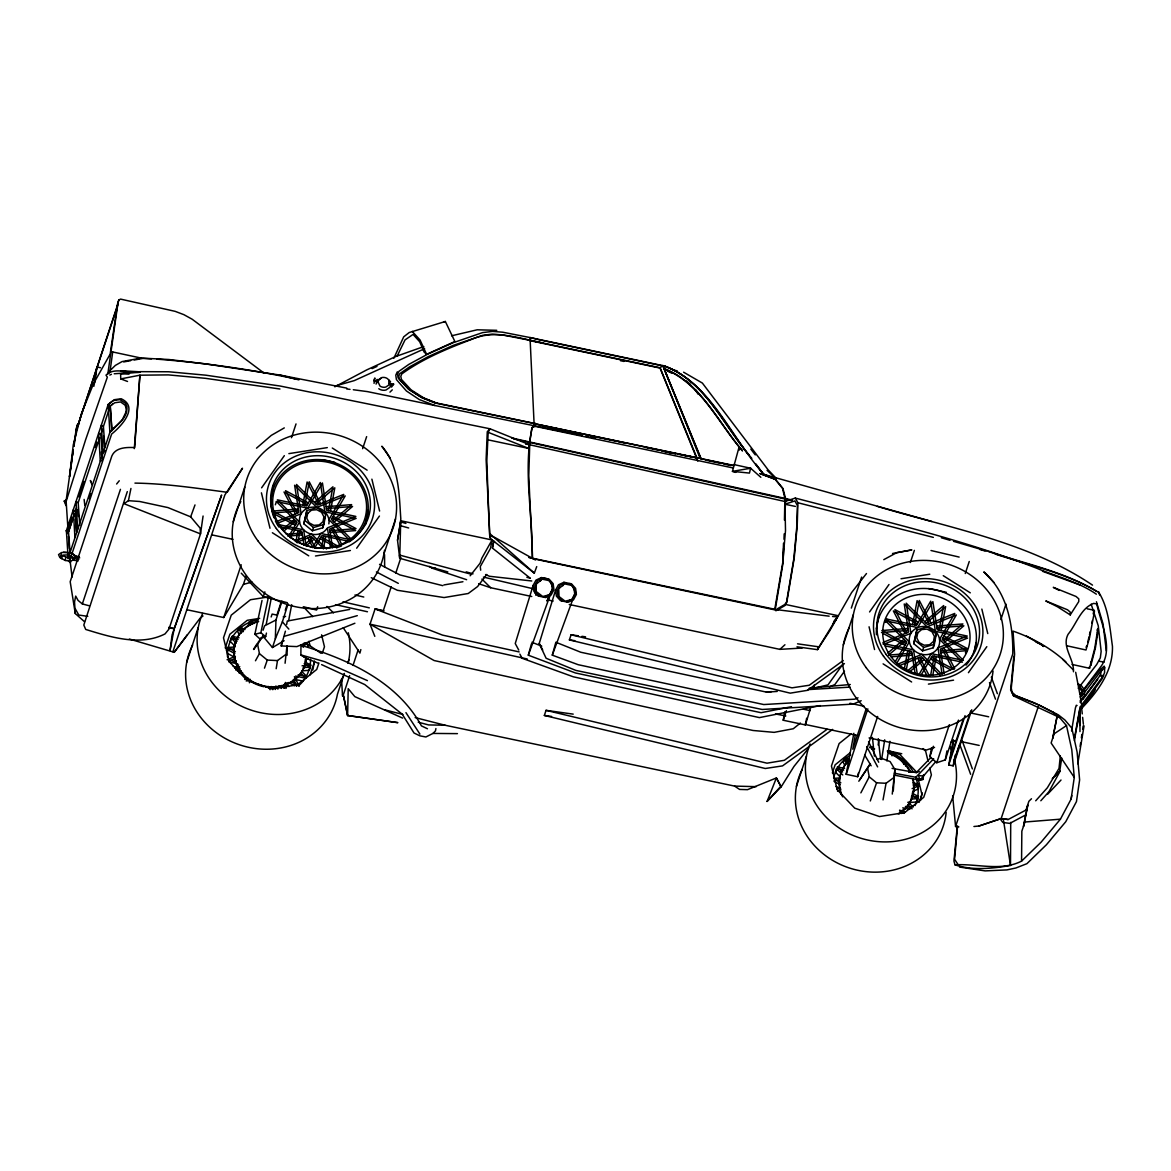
<?xml version="1.0" encoding="UTF-8"?>
<svg xmlns="http://www.w3.org/2000/svg" width="1171" height="1171" viewBox="0 0 1171 1171"><rect width="100%" height="100%" fill="white"/><g stroke="black" fill="none" stroke-linecap="round" stroke-linejoin="round"><path stroke-width="1.5" d="M84.458 621.684L75.266 613.516L74.534 601.982L75.691 596.098L78.047 600.401L82.336 603.929L89.406 605.831M341.508 678.917L342.547 696.16L343.513 695.837L347.611 715.496L397.877 722.653L347.582 715.54L343.513 695.823M400.248 527.052L400.804 518.738C399.062 493.899 399.223 466.073 381.863 446.224L390.104 458.007M342.561 694.476L342.883 696.262L349.646 675.667M957.146 827.604L953.955 861.08L954.98 864.827C972.34 870.712 992.54 868.589 1010.5 865.442L1010.719 822.364M954.98 864.827C976.687 863.451 1001.103 871.634 1021.566 861.124L1021.844 831.161L1024.932 822.013L1060.428 819.173L1071.114 799.076L1071.787 795.533M308.295 646.553L306.626 643.406L300.991 645.206L300.859 654.911L306.348 658.38L318.19 663.225M447.834 571.931L399.706 558.274L397.525 540.197L400.687 520.729L492.127 539.977L494.557 541.631M1070.25 614.921L1070.294 612.184L1067.542 609.798L1045.776 600.943L1057.501 606.783L1070.25 614.921L1078.754 601.601L1078.798 598.864L1076.032 596.478L1053.285 587.344L1059.228 590.418M285.08 663.24L286.983 645.675L287.129 655.218M347.611 715.496L348.211 688.709L354.828 696.628L402.634 718.101M751.811 458.359C724.864 426.815 705.703 381.204 664.689 366.04L530.024 337.555L502.754 332.213L492.523 331.408L482.569 332.608L452.679 342.883L427.781 354.11L408.811 364.401L398.945 371.324L397.584 374.164L398.096 377.882L408.211 388.801L421.092 397.101L435.378 402.765L534.562 423.434L534.078 426.127L532.19 427.737C522.749 470.025 533.068 515.123 532.22 558.186L778.261 609.989M487.839 439.813L528.897 448.478L529.204 444.614L525.647 443.882L784.965 501.495L795.299 498.07L797.919 502.754L797.202 526.042L794.201 558.201L786.78 602.436L784.819 605.627L775.861 610.794M262.714 635.882L272.448 647.548L275.331 638.839L275.961 619.986L281.962 601.279M783.633 548.262L783.092 562.651L775.202 609.945L532.629 558.596L528.765 476.099L529.819 441.657L531.912 427.503L535.279 426.39L535.001 423.39L536.186 423.917L535.001 423.39M783.985 539.275L784.189 533.874M784.951 514.098L785.697 498.919L782.916 488.439L775.48 479.32L763.829 474.153C732.256 439.769 711.426 383.576 664.967 366.391L535.908 339.063M829.141 616.166L774.734 609.418L782.74 562.636L783.531 543.154M784.438 520.114L784.892 498.363L782.535 488.395L775.114 479.305L759.906 473.582M876.713 759.452L881.163 758.179L890.106 761.589L894.893 769.42L893.268 790.981M734.012 465.487L534.196 423.639L534.078 426.127L733.236 467.976M1081.975 691.344L1081.755 695.925L1082.385 690.1L1079.633 686.411L1079.223 687.655L1081.975 691.344L1082.385 690.1M529.204 444.614L490.02 428.791L488.175 432.333L486.843 460.701L487.956 493.562L489.815 537.489L492.127 539.977M126.014 411.958L126.234 407.932M892.258 794.084L894.893 769.42M782.74 562.636L785.507 530.697L785.009 505.931M957.6 825.906L954.57 859.236L957.849 864.257M1013.823 656.287L1010.646 690.026L1013.618 695.969L1059.55 717.486L1066.474 725.596L1054.09 733.836L1051.119 743L1074.275 777.412L1071.114 799.076M923.553 774.719L923.099 779.374L919.908 780.208L894.454 775.129M1060.311 755.998L1059.023 768.425L1047.328 787.805L1035.706 800.788M134.299 448.625L139.92 375.188L168.375 374.896L205.423 378.321L279.957 389.006M1074.422 740.511L1079.969 708.484L1079.969 731.568M118.081 302.323L107.805 374.061M784.965 501.495L784.892 498.363L511.639 437.998M1091.123 661.703L1090.889 665.391L1095.397 648.031L1098.061 631.023L1097.432 632.399M66.293 499.402L73.231 449.752M109.928 372.012L108.522 373.051L110.147 370.475L112.709 351.973L141.193 358.077L168.902 359.512L205.511 363.874L279.898 375.057L346.777 388.128M73.744 446.18L76.32 428.323L77.637 424.326L79.365 423.448M65.986 505.609L64.244 501.086L66.059 500.002L67.991 529.248L71.943 517.319M203.081 516.016L200.504 533.888L169.005 629.061L165.038 633.906C140.242 646.509 110.777 637.141 85.732 629.456L83.814 625.065L127.302 491.6M72.119 458.915L69.484 476.831L73.261 444.878L81.385 413.744L93.607 383.488L110.147 354.125L117.524 303.962L118.857 299.981L120.584 299.103L175.167 311.354L183.876 314.662L192.146 319.215L264.324 373.286M72.646 455.343L73.173 451.757M73.963 446.385L76.862 426.668M93.87 386.284L96.446 368.645M94.675 382.888L96.988 366.991L100.53 367.738M1080.145 746.278L1080.643 742.882M1081.389 737.803L1081.902 734.407M1082.648 729.328L1083.16 725.947M1084.053 725.874L1077.774 763.799M1061.716 758.003L1059.609 772.084L1048.967 791.669L1040.829 800.759M878.148 744.99L878.982 739.633M881.631 759.467L884.691 739.823M886.871 760.93L889.916 741.316M276.18 668.729L277.483 660.576L285.27 654.882M397.525 540.197L400.672 521.871L405.913 523.437M1071.553 730.997L1075.417 707.957L1076.295 705.279L1077.071 705.528M1091.884 623.338L1092.367 620.571M855.328 734.905L852.795 749.191L866.218 708.689M1074.422 738.228L1080.16 706.625L1079.794 725.42L1079.135 720.531M883.036 799.91L886.052 783.282L893.283 777.983M534.708 592.95L535.674 587.637M78.34 560.807L73.056 560.192L73.597 557.279L70.26 558.143L62.239 555.786L61.697 558.699L60.775 556.576L61.316 553.663M74.007 560.001L69.718 561.055L65.225 560.47L65.781 557.557M69.718 561.055L70.26 558.143M271.028 499.007L273.692 484.735M249.379 682.781L250.052 679.209M296.014 541.28L298.019 530.565M302.762 505.213L307.109 481.998L318.805 504.481M297.8 542.905L300.025 530.99M303.86 523.818L306.831 510.541L317.209 507.541L325.728 514.523L323.855 524.52L322.772 527.799L312.379 530.8L303.86 523.818L306.831 510.541M354.886 623.25L296.878 646.597L281.23 645.953L282.182 640.888M281.23 645.953L285.402 631.184M286.661 624.436L287.29 621.054L349.705 609.418M275.302 689.485L275.946 686.089M322.772 527.799L324.63 517.816M328.466 510.629L332.93 486.814L314.501 502.447M323.401 548.921L325.728 536.42M330.485 511.054L334.818 487.839L315.892 503.852M312.833 669.988L314.501 661.059M365.528 524.52L368.206 510.249M435.905 728.538L435.466 730.894L432.919 733.427L425.893 736.969L419.906 735.842L414.022 733.002L402.253 714.208L364.767 684.567L321.586 664.601M536.728 566.603L534.313 573.146L492.083 539.919L490.503 548.35L480.256 566.603L480.695 570.189M810.771 707.24L805.399 724.922L783.223 720.238L784.804 711.836M805.399 724.922L806.658 718.204M877.65 716.447L857.67 776.724L846.165 774.294L853.864 733.28M876.391 628.886L879.04 614.775M857.67 776.724L858.343 773.153M904.246 669.417L907.759 650.637M912.633 624.538L917.113 600.635L929.145 623.792M906.222 670.339L909.823 651.076M913.761 643.684L916.834 629.954L927.52 626.866L936.288 634.053L934.356 644.343L933.214 647.797L922.528 650.886L913.761 643.684L916.834 629.954M933.214 647.797L934.824 639.22M939.083 630.115L943.665 605.597L924.709 621.699M932.76 675.433L936.273 656.668M941.162 630.554L945.626 606.651L926.144 623.133M920.83 799.881L922.148 792.84M958.449 720.136L945.275 759.891L936.756 762.745L929.906 756.642L931.589 747.684M945.275 759.891L946.944 750.933M971.754 709.772L953.165 765.863L948.73 764.926L953.399 739.955M953.618 740.379L950.267 758.34L963.396 718.701M974.331 651.398L975.985 642.572M953.165 765.863L955.17 755.163M304.738 505.623L309.246 481.823L320.634 503.75M321.513 547.911L323.767 536.011M914.668 624.963L919.294 600.46L931.018 623.031M930.594 675.491L934.238 656.228M288.637 620.645L291.681 604.719M739.033 450.352L739.077 447.073L732.446 471.357L735.783 472.396M266.212 624.348L271.321 597.883M1101.574 670.368L1100.272 675.243L1080.116 702.38M813.772 688.211L814.474 684.64M471.152 574.214L399.487 555.054L399.721 558.26L400.687 521.856M128.415 500.676L139.627 501.481L167.951 507.585L190.668 516.85L200.109 528.092L200.504 533.888L124.053 503.72L128.415 500.676L130.947 488.468M266.432 633.087L265.685 636.658L259.581 638.619L254.868 634.301L262.026 600.46M265.685 636.658L260.855 632.75L268.437 596.99M492.449 547.53L493.518 542.466L492.464 548.101L530.346 578.298L526.848 577.288M535.879 595.307L536.333 584.08L542.1 579.147L549.58 580.714L553.151 587.593L550.107 594.619L542.759 596.493L536.625 591.809M1089.498 634.843L1090.23 631.55M1087.771 642.103L1089.147 636.497M360.844 649.583L359.907 653.125L343.264 627.773M1081.389 696.599L1100.213 671.949L1104.59 667.851L1104.575 672.549L1102.087 678.799L1081.243 707.943M791.479 706.699L761.062 712.7L575.415 672.959L528.311 655.189L531.444 643.874M858.021 697.814L854.845 699.16L763.755 704.547L578.211 664.704L552.288 655.16L555.859 642.235L580.772 652.247L766.302 692.076L777.237 691.432M861.183 700.712L853.205 704.093L762.131 709.48L575.839 670.412L546.11 658.248L539.216 643.508L555.581 590.096L558.465 584.797L563.939 582.294L571.521 583.846L575.59 588.369L576.381 594.444L573.527 599.742L568.111 602.26L560.485 600.664L556.371 596.127L555.581 590.096M544.017 597.21L549.448 594.692L552.302 589.394L551.497 583.319L547.428 578.796L541.5 577.581L536.025 580.084L533.142 585.398L515.24 643.538L518.738 650.037M285.27 610.281L286.822 605.334M562.87 585.734L563.939 582.294M540.431 581.006L541.5 577.581M281.26 601.543L276.956 615.097L272.126 614.072L271.16 616.971M275.331 638.839L282.372 621.816L288.081 603.782M70.319 556.342L68.167 558.23L109.884 432.319L108.186 404.478L113.324 400.526L119.925 399.618L125.458 403.248L126.907 406.542C128.02 418.559 116.573 424.414 109.884 432.319L122.106 420.14L126.029 411.929M1025.898 810.434L1028.885 801.271L1031.475 798.754M114.216 427.986L111.904 430.518L110.25 406.059L108.186 404.478L66.381 530.624L68.167 558.23M353.013 665.421L358.106 649.934M77.096 425.981L77.637 424.326M118.315 301.62L118.857 299.981M117.949 303.787L76.291 430.24L117.612 305.602M78.72 496.855L83.814 481.501M95.114 447.395L96.812 442.272M76.832 532.176L75.339 511.2L76.481 507.76M79.774 525.311L78.194 502.622L99.667 437.822M102.492 458.915L100.794 434.426L102.506 429.259M104.922 447.468L103.414 426.493L109.342 408.591M89.274 498.787L90.928 493.796M72.09 577.054L69.967 559.782L111.626 434.075C121.316 426.244 139.276 407.084 121.169 398.74L114.48 399.677L109.811 403.058M73.056 560.192L73.685 558.289L76.437 556.957L79.73 557.85M82.336 603.929L120.452 489.346M186.643 662.435L198.148 627.729M233.249 521.798L244.754 487.092M187.316 609.828L223.72 617.541L241.211 564.773M291.447 437.72L296.029 423.917M223.72 617.541L243.436 584.373L246.247 575.883M226.545 650.769L227.613 647.548L234.888 646.948M238.123 639.498L231.17 638.034L230.101 641.269L235.269 646.436M275.346 504.789L276.415 501.554L307.68 508.155L322.435 482.979L326.694 510.263L355.838 516.411L327.397 527.901L330.354 546.828M231.111 639.556L232.18 636.336L239.03 637.785M243.466 630.993L238.796 628.476L237.728 631.696L239.352 634.828M239.265 630.393L240.333 627.173L244.885 629.617M248.311 624.963L249.379 621.728L251.838 624.202M250.228 624.187L251.297 620.952L253.887 623.543M287.363 602.699L263.299 596.654L264.88 591.867M263.065 630.232L264.514 625.87L275.961 619.986M312.379 530.8L313.477 527.521L323.855 524.52M362.644 448.669L366.64 436.622M317.678 606.724L316.58 610.047L304.548 607.032M309.715 668.319L310.783 665.099L304.709 661.835M304.182 663.679L310.417 667.031L309.349 670.266L302.074 670.851M344.333 673.442L337.438 694.257A77.096 70.158 18.3 0 1 239.396 744.756A77.096 70.158 18.3 0 1 192.6 645.133M347.787 663.035L348.943 659.566M384.044 553.634L395.549 518.929M391.231 586.788L383.224 610.911L375.086 608.905L370.021 624.172L374.808 636.336M395.798 573.014L400.936 557.513M832.654 729.401L782.535 765.893L765.263 768.498L544.354 715.452L546.037 710.343L573.205 714.134M844.437 663.606L807.566 690.305L790.235 693.159L569.384 639.908L571.082 634.799L578.328 635.809M783.223 720.238L786.4 710.695M851.332 608.1L861.622 577.054M796.426 786.356L806.438 756.144M843.296 644.943L853.308 614.716M843.632 770.211L836.489 768.703L835.362 772.084L840.368 777.09M836.401 770.328L837.514 766.946L844.569 768.425M885.422 622.416L886.549 619.02L916.542 625.358L930.696 601.191L935.395 631.301L967.568 638.093L940.284 649.129L944.119 673.691M849.136 761.443L844.335 758.852L843.208 762.233L844.891 765.468M910.35 562.504L914.375 550.37M844.789 760.901L845.916 757.505L849.048 759.189M846.165 774.294L867.843 708.85M922.528 650.886L923.67 647.431L934.356 644.343M935.146 637.507L936.288 634.053M965.27 573.527L969.251 561.495M913.19 784.877L918.547 786.019L917.42 789.4L912.604 791.347M929.906 756.642L933.346 746.278M917.274 799.939L918.401 796.543L912.15 793.177M911.624 795.094L918.035 798.549L916.908 801.93L908.169 802.647M936.756 762.745L949.344 724.717M948.73 764.926L965.065 715.642M953.56 762.306L959.254 745.107M1000.854 619.576L1005.991 604.09M954.702 759.276L970.686 711.017M958.859 826.902L955.58 826.521L1012.754 654.018C1013.339 624.567 1007.075 592.16 983.83 571.916L993.989 582.499M973.935 826.506L979.015 826.009L1001.176 818.544L1038.282 706.596M225.213 647.914L229.882 634.243L247.242 620.308L259.655 618.361M310.095 674.789L314.165 662.83M318.936 662.976L316.726 669.446L297.536 684.859L272.023 688.855L247.052 680.38L229.282 661.703L223.5 637.829L231.243 615.156L250.433 599.742L269.14 596.815M322.259 653.257L324.469 646.773L321.571 634.828M832.376 772.933L835.143 764.809L850.263 752.675M919.118 802.355L921.884 794.245L918.152 778.847M870.302 800.964L876.552 782.813L869.248 776.827L867.565 768.103L870.39 763.682M264.47 668.158L267.266 660.078L259.42 653.638L257.605 644.255L262.655 636.336M1079.823 694.623L1101.633 665.567C1113.504 647.739 1100.623 622.606 1096.759 603.943L1093.67 603.387C1080.687 608.188 1076.398 624.202 1068.128 634.228C1061.321 646.816 1074.246 658.79 1073.456 671.759M190.668 516.85L195.001 504.921M528.311 655.189L550.458 594.458M552.288 655.16L572.868 599.186M397.232 355.882L405.049 339.883L413.07 334.423L419.73 341.786L424.092 352.017L426.61 354.33L454.89 341.522L445.346 321.483L409.191 332.535L403.717 336.824L393.822 358.297M415.163 717.589L445.068 725.23L734.583 786.092L739.604 789.43L747.522 789.664L776.388 777.954L780.823 786.268L767.078 801.447L776.388 777.954L781.145 786.897L793.997 766.42L808.576 748.225M374.047 383.356L374.881 377.984L373.725 380.502M376.052 384.073L378.511 379.711L381.585 377.633A5.518 4.157 8.1 0 1 387.455 378.657L390.558 381.717M388.816 380.004L388.904 384.952L385.83 387.045A5.518 4.157 8.1 0 1 379.946 386.02L377.823 381.322L373.739 380.677M818.705 646.568L817.402 649.642L796.968 646.816M832.552 616.502L837.514 616.78L817.402 649.642L829.639 630.979L851.61 592.57L866.481 573.527M397.32 371.793L395.783 375.159L396.398 379.55L406.425 390.982L419.364 399.589L434.939 405.517L582.397 435.568M1086.073 647.27L1086.703 645.894M1097.11 630.144L1097.842 628.549L1094.768 648.222L1089.542 668.29L1072.051 664.44M547.091 600.664L549.36 595.761M547.077 601.089L549.36 596.229M1078.213 688.314L1096.671 664.543L1100.316 657.897L1101.15 651.383L1098.237 625.695L1091.182 604.207M860.861 792.869L869.248 776.827M255.468 660.766L259.42 653.638M492.083 539.919L481.837 558.172L480.095 563.207L470.156 575.781M288.798 536.303L297.053 522.222L276.415 501.554M290.335 537.752L299.542 522.017L277.41 499.856L306.553 506.004L320.312 482.525L324.894 511.786L356.145 518.387L329.637 529.102L332.564 547.852M312.525 547.633L320.825 533.478L350.363 539.699M314.604 548.145L321.952 535.615L347.67 541.046M895.259 661.688L906.764 642.045L885.51 620.776L917.683 627.568L932.877 601.645L937.254 629.735L967.246 636.058L937.986 647.885L942.128 674.452M896.825 663.181L909.325 641.84L886.549 619.02M918.708 674.979L931.223 653.638L961.611 660.034M920.86 675.477L932.365 655.833L962.372 662.171L939.581 639.351L954.76 613.443L927.476 624.465L906.222 603.197L910.921 633.306L883.285 644.474M903.953 764.4L905.739 761.355L902.534 762.658M905.505 765.922L907.276 762.907L904.027 764.209M859.631 779.842L870.273 763.697M253.536 649.276L257.093 643.684M858.811 781.247L867.565 768.103M767.078 801.447L781.159 786.795M261.601 487.824L284.348 455.651M356.672 548.218L379.433 516.045M869.57 611.95L888.994 584.505M968.432 672.681L986.831 646.67M894.381 773.211L915.795 777.295L919.908 780.208L935.819 761.574M842.681 664.484L827.999 684.859L815.821 687.772M844.467 671.246L834.864 684.552L829.39 686.923M391.495 387.103L393.646 384.147L389.577 383.356L390.455 386.006L389.782 387.425L386.006 390.002A6.792 5.108 8.1 0 1 378.775 388.743M253.741 649.524L257.605 644.255M187.287 634.784L174.216 652.291L129.366 639.029M1082.853 699.409L1097.71 679.414M1081.053 705.689L1103.477 675.682L1100.272 675.243M1080.906 707.913L1095.236 689.28L1091.84 695.472L1081.565 707.943M258.03 642.455L261.733 637.566M486.741 574.463L477.592 586.554L468.239 593.507L444.072 597.561L397.364 590.286L371.266 577.684M833.986 621.201L837.324 616.854M116.632 484.004L119.266 480.769M1060.428 819.173L1041.078 842.198L1021.566 861.124M832.64 623.938L835.889 620.088M1081.155 708.836C1097.754 691.827 1113.123 671.203 1112.45 646.29C1109.874 628.212 1108.717 608.613 1099.027 592.702C1067.425 573.38 1030.173 565.578 995.321 554.088M931.062 757.403L916.249 772.64L892.053 768.366M933.697 758.764L915.795 777.295M1080.13 696.891L1082.18 694.681M1080.072 700.917L1084.317 696.335L1084.595 689.997L1080.804 684.889L1077.744 684.127M1047.533 794.304L1061.014 780.032M375.32 381.292L377.238 379.404M389.958 392.139L392.285 389.841M110.147 370.475L115.373 365.396L122.077 361.576L141.193 358.077M1052.29 778.583L1060.092 771.03L1054.881 776.022M110.25 406.059L114.773 402.751L120.584 401.946L124.946 405.064L126.219 407.962M569.238 604.485L779.886 649.363L784.936 644.753M112.445 404.039L110.22 406.059L111.948 430.577M256.508 448.171L271.291 435.378L284.29 427.898M282.533 529.585L294.375 519.529M283.645 531.268L295.795 520.963M332.71 520.671L351.607 504.628L326.138 506.706M306.099 545.876L314.004 539.172M334.13 522.09L352.559 506.458L326.431 508.551M234.668 668.304L238.606 664.952M235.722 670.046L239.762 666.606M237.347 670.968L240.04 668.685M304.694 645.177L307.314 642.938L303.831 643.216M887.75 653.081L903.997 639.278M888.804 654.896L905.461 640.742M943.445 640.449L962.884 623.938L936.683 626.075M910.657 670.998L924.197 659.493M944.909 641.913L963.865 625.812L936.976 627.978M891.936 755.822L894.644 753.524M304.489 544.632L312.598 537.782M907.452 671.012L922.763 658.058M105.17 450.967L103.004 452.753L101.394 425.205L103.414 426.493M536.201 423.887L434.997 403L421.984 397.803L409.103 389.636L399.399 379.141L398.799 376.052L399.765 373.681L409.616 366.83L428.118 356.687L452.972 345.474L482.569 335.345L492.274 334.086L502.139 334.877L529.863 340.307L660.122 367.767L662.815 365.542C703.873 379.009 722.785 424.575 749.338 455.46M851.317 733.763L839.109 743.57L831.439 766.024L837.163 789.678L854.742 808.166L879.48 816.553L904.715 812.586L923.714 797.334L931.384 774.88L929.745 768.117M800.393 723.049L793.294 728.743L774.148 732.358L753.012 730.484L434.104 660.532L370.021 624.172L527.213 658.98M203.007 615.99L200.212 618.039L174.216 652.291L172.927 651.662L224.876 494.909L242.499 468.21L227.247 492.288C196.596 488.234 165.916 483.55 134.943 483.111M843.164 660.546L809.278 685.24L791.991 687.845L571.082 634.799M827.15 729.284L784.38 760.286L767.02 763.185L546.037 710.343M60.775 556.576L62.883 555.098L67.054 554.952L71.329 556.21L73.685 558.289L78.852 559.27M377.823 381.322L376.257 382.405L380.78 378.409M391.831 385.42L393.646 384.147M272.448 647.548L284.129 640.727M777.559 608.7L784.716 604.543L786.531 602.099L793.806 558.86L796.69 527.887L797.378 505.448L794.86 500.925L784.907 504.233M883.783 559.665L896.766 552.639L911.872 549.902L892.536 553.502M979.015 826.009L1001.161 818.588L1008.158 819.524L1027.143 809.424M1025.62 814.972L1009.797 823.389L1002.8 822.452L999.961 818.529M334.818 386.811L366.845 369.846L395.842 356.482L423.814 346.557M566.457 601.923L571.887 599.391L574.741 594.092L573.951 588.018L569.882 583.509M372.144 368.616L376.989 366.391M565.578 582.631L560.119 585.134L557.235 590.447L558.011 596.478L562.124 601.016M424.619 348.68L354.257 380.619L334.716 386.167M109.781 375.057L111.406 374.325M277.322 521.227L298.868 512.532L294.609 485.248L316.756 507.409L345.211 495.933L331.452 519.412L350.802 538.777M277.673 523.188L301.093 513.732L296.541 484.472L317.18 505.14L343.703 494.425L328.949 519.617L349.866 540.548M295.004 540.973L311.749 534.225L326.504 548.994M296.395 542.51L311.325 536.494L322.933 548.116M235.4 656.375L227.115 659.712L235.795 661.556M229.106 661.03L234.112 658.995M233.044 662.215L236.396 660.868M244.754 679.473L248.106 678.126M246.203 680.995L249.511 679.663M304.87 660.107L308.193 658.761M882.949 642.455L908.623 632.077L904.246 604.002L927.037 626.792L956.312 614.98L942.143 639.146L963.396 660.415M897.484 664.25L921.87 654.399L940.869 673.398M898.962 665.816L921.431 656.741L940.181 675.506M837.133 789.064L840.339 787.776M837.514 791.084L840.763 789.766M913.351 785.946L918.225 783.97L912.926 782.857M912.121 788.61L918.547 786.019M916.249 772.64L919.279 771.469M443.721 322.069L445.346 321.483M934.56 747.376L926.305 750.025L869.072 737.935M951.042 742.092L955.99 740.511M284.451 636.248L357.301 615.653M243.436 584.373L252.014 582.075M101.936 460.554L100.267 460.993L98.657 433.446L100.794 434.426M254.868 634.301L260.855 632.75M451.567 335.799L477.197 329.798L496.782 330.324M1101.047 676.267L1103.477 675.682M110.879 352.354L112.709 351.973M283.206 616.883L285.607 616.4M820.271 705.586L759.423 717.603L573.336 676.809L522.134 658.278L519.88 654.106M489.815 537.489L486.111 459.5L487.268 431.718L490.02 428.791L280.323 386.064L205.789 375.188L168.683 371.763L140.169 371.661L120.598 373.695L120.759 378.892L139.92 375.188L134.65 447.585C126.556 447.205 115.578 447.293 111.831 456.046L70.187 581.694L75.266 613.516M123.716 361.927L130.669 360.653M134.153 360.024L142.833 358.428L151.498 358.882M443.882 584.944L462.94 581.724M288.871 453.631L327.295 447.615M315.482 555.991L350.407 550.502M901.041 578.752L929.789 574.229M928.413 684.113L953.56 680.161M869.951 747.815L873.346 747.274M766.302 692.076L771.66 691.593M809.19 688.211L850.278 684.508M114.231 373.769L140.359 371.983M298.312 508.99L272.858 511.068L296.204 523.686M274.234 512.869L298.605 510.863M329.9 530.756L356.013 528.619L333.237 516.352M287.817 536.113L302.367 534.913M330.193 532.644L355.647 530.565L332.301 517.948M234.229 648.91L227.262 649.481L234.844 653.579M302.074 665.816L310.783 665.099M237.684 671.085L241.167 670.793M238.943 672.886L242.587 672.593M303.143 667.631L310.417 667.031M908.052 628.417L881.851 630.569L905.871 643.552M881.485 632.56L908.359 630.364M940.547 650.842L967.422 648.632L943.987 636.014M891.263 656.829L912.224 655.116M940.855 652.774L967.056 650.622L943.036 637.639M834.572 778.349L839.812 777.91M908.623 772.275L913.863 771.85M834.25 780.34L839.622 779.901M911.228 797.129L918.401 796.543M911.038 799.12L918.035 798.549M286.397 534.327L302.074 533.068M888.628 655.087L911.931 653.213M779.886 649.363L802.091 648.046M808.21 689.602L850.102 687.114M917.405 779.71L923.099 779.374L922.865 776.036L918.532 775.465L919.908 780.208M63.439 552.185L71.87 553.298L76.437 556.957L73.144 554.088L67.245 552.346L61.478 552.551L58.55 554.6L59.823 557.528L65.225 560.47M429.215 566.369L432.275 568.213L435.641 568.155M457.437 733.632L432.919 733.427M445.068 725.23L428.601 724.937L418.223 722.2M734.583 786.092L756.144 786.663M267.266 660.078L277.483 660.576M876.552 782.813L886.052 783.282M156.694 359.146C203.198 362.659 249.804 369.143 295.37 378.906M139.671 372.29C129.322 373.973 114.451 366.538 105.99 375.13L107.351 377.164L85.556 439.945L65.605 503.12L64.244 501.086M120.598 373.695L129.044 374.149M120.862 370.724L139.451 371.778M684.376 455.475L700.082 458.139L662.815 365.542L701.136 458.769L732.783 465.546M531.751 580.977L489.507 576.278L485.57 574.551M346.718 388.977L350.012 389.358M353.305 389.738L367.343 391.597L434.939 405.517M67.83 560.382L70.933 560.792M581.943 636.321L585.559 636.834M569.384 639.908L574.815 640.669M544.354 715.452L551.585 716.462M1001.176 818.544L1008.158 819.524M797.539 643.816L819.363 646.919M87.796 616.327L78.794 615.053L75.281 608.788M168.77 627.89L174.172 628.666L221.612 495.011L172.108 634.872L170.029 650.608L174.172 628.666L168.873 627.232M335.521 604.66L367.46 611.76M1098.735 661.191L1104.18 662.098M591.34 437.31L594.912 438.013M666.489 451.991L675.433 453.733M775.509 713.959L785.8 715.964M661.381 450.82L675.594 453.66M679.151 454.377L696.906 457.92L660.122 367.767M1087.171 608.818L1094.314 610.252L1094.417 611.686L1089.572 637.551L1086.015 649.993L1066.781 645.763M513.645 438.891L792.313 500.617M786.649 504.599L795.372 506.414M529.79 340.615L660.049 368.075L697.814 461.067M620.44 360.683L623.997 361.444M534.196 423.639L696.906 457.92M539.48 425.073L564.51 430.357M568.081 431.104L580.596 433.738M589.54 435.627L614.57 440.896M618.156 441.657L625.299 443.165M644.972 447.307L659.273 450.323M662.859 451.069L670.002 452.577M551.395 429.069L554.966 429.83M558.538 430.577L565.681 432.084M585.324 436.241L588.896 436.988M322.493 459.793L334.862 462.413M928.515 588.53L946.388 592.306M883.124 643.479L913.512 649.89L917.376 674.686M885.188 645.88L911.653 651.471L915.21 674.276M277.556 524.345L303.611 529.848L306.041 545.335M281.23 527.023L301.811 531.371L303.948 545.013M212.141 534.942L232.941 539.348M970.832 713.007L988.661 716.784M849.941 703.259L864.257 706.289M961.332 741.653L979.176 745.415M803.321 709.158L810.156 710.607M804.682 724.351L858.343 735.681M869.79 746.981L873.346 747.727M887.545 750.728L901.758 753.729M298.181 674.716L306.861 676.545L301.694 671.378M229.135 662.054L237.713 663.869M295.575 676.077L305.865 678.258L300.947 673.325M905.432 806.453L910.789 807.58M233.219 666.372L236.644 667.089M294.507 679.312L303.084 681.112M902.753 807.858L909.808 809.337M901.626 811.24L905.154 811.986M785.741 604.514L837.894 615.639M528.707 557.44L532.22 558.186L528.692 557.264M478.661 583.714L490.678 587.74L531.751 596.493M547.808 599.918L553.166 601.06M542.612 342.854C519.324 338.507 494.748 329.007 471.664 339.385C447.366 348.592 422.936 358.619 401.785 373.944L400.804 376.315L401.419 379.389L411.123 389.884L423.99 398.052L437.003 403.248M706.333 460.203L720.399 463.218M723.912 463.965L730.938 465.473M733.749 464.521L750.626 468.239L760.843 477.3M519.163 651.91L442.55 635.121L375.086 608.905L383.986 610.881M535.645 338.843L530.024 337.555L534.108 423.946M342.942 601.821L369.319 607.851M354.959 594.985L363.786 597.034M931.004 550.516L959.151 557.074M483.403 577.083L532.395 588.574M673.779 370.036L677.248 370.87M784.892 498.363L791.977 500.076M959.547 867.067L985.133 870.887L1006.899 869.907L1015.843 868.004L1026.894 863.686L1046.406 844.759L1065.756 821.72L1076.456 801.608L1079.618 779.915L1077.115 752.104L1071.816 728.113L1064.893 719.989L1058.306 714.837L1039.95 705.469L1016.282 695.896L1012.125 692.398L1011.261 688.182L1014.598 654.238L1013.047 631.125C1032.324 637.785 1050.929 648.149 1065.917 662.01M797.919 502.754L933.346 537.387M442.784 585.661L399.882 574.917L379.55 564.334M279.898 375.057L298.912 379.887M385.274 709.963L402.853 714.456M795.299 498.07C876.23 519.324 958.229 537.899 1036.437 568.125C1056.462 576.513 1078.33 581.724 1096.378 594.195M877.372 506.37C949.988 528.092 1028.826 542.114 1092.514 585.134M399.955 525.559L408.679 527.975M931.926 521.505L763.463 474.328L755.588 464.097M979.893 549.506L985.045 551.014M941.338 537.752L950.047 540.299M953.531 541.324L986.641 551.014M466.175 571.843L473.025 573.863M988.353 551.526C1024.713 563.602 1063.751 571.433 1096.846 591.443M74.241 555.376L79.277 556.942M664.279 368.645C700.726 382.449 718.218 422.716 742.443 450.586M432.275 568.213L466.629 579.704M888.35 750.684L899.972 754.636L916.498 772.011M1042.483 571.287L1080.013 584.988M490.107 535.806L495.187 537.65L535.454 559.987M760.155 473.582L775.48 479.32M120.759 378.892L127.537 381.468M1016.282 695.896L1034.622 702.922L1052.963 712.29L1059.565 717.442L1052.963 712.29M1036.086 642.132L1041.136 644.123L1043.61 646.436L1041.136 644.123M531.897 642.264L541.763 646.172M488.175 432.333L528.897 448.478M78.194 502.622L76.042 501.686L77.667 529.204M367.431 680.629L324.513 661.615L300.859 654.911L306.363 658.322M767.869 476.275L763.463 474.328L756.042 464.17M667.543 371.163L671.92 373.227M427.444 728.757L421.443 725.888C396.984 681.288 347.743 659.171 300.962 645.265L306.612 643.465L321.03 653.316M376.403 571.946L398.301 583.348M683.586 372.188L702.366 383.063L768.044 469.761L776.271 478.441M917.405 623.88L893.356 610.94L905.081 633.511M931.501 657.312L953.941 669.402M308.339 502.959L285.563 490.693L297.214 513.205M307.402 504.569L284.026 491.996L295.429 513.923M321.103 537.05L338.243 546.272M274.014 513.82L295.268 525.267M320.151 538.675L336.867 547.662M291.447 681.917L297.683 685.269M288.593 682.517L294.668 685.782M227.701 653.535L235.298 657.619M284.48 684.098L289.032 686.557M918.371 622.211L894.937 609.593L906.925 632.764M883.051 633.409L904.92 645.192M930.535 658.98L950.837 669.914M834.44 779.344L840.837 782.799M834.015 781.32L840.266 784.687M836.021 786.4L840.705 788.917M227.613 647.548L235.4 651.749M67.01 533.742L66.381 530.624L68.518 531.795L70.055 552.829M1026.484 636.029L1042.717 645.66M75.339 511.2L73.319 509.912L74.929 537.46M943.27 575.678L970.291 592.848M883.11 663.869L911.624 681.99M332.301 448.025L367.138 470.156M272.375 532.746L308.734 555.844M490.386 534.122L534.313 573.146M300.991 645.206L303.538 647.256M304.958 520.524L313.477 527.521M914.917 640.23L923.67 647.431M412.251 331.393L420.082 340.044L426.61 354.33M686.616 380.999L690.553 384.527M767.078 470.361L774.06 476.86M1062.902 659.493L1073.47 670.046M389.577 383.356L390.792 384.527L390.587 383.356M481.925 579.089L490.678 587.74M326.972 606.432L333.472 612.857M281.274 685.474L283.733 687.933M908.125 802.076L913.117 807.082M908.272 805.019L912.077 808.824M837.514 766.946L842.578 772.011M836.489 768.703L842.739 774.953M232.18 636.336L237.098 641.254M231.17 638.034L236.337 643.201M278.991 685.884L281.567 688.46M275.346 686.528L277.922 689.104M68.913 561.29L70.216 562.622M303.289 606.71L312.759 616.663M923.143 748.591L925.661 751.226L928.12 761.355M241.27 573.19L263.299 596.654M539.685 596.317L535.571 591.779L534.781 585.749L537.679 580.435L543.139 577.932L549.082 579.147L553.151 583.67L553.942 589.745L551.087 595.044L545.657 597.561L538.045 595.966L533.932 591.428L533.142 585.398M282.372 621.816L288.856 629.105M66.381 530.624L68.24 532.732M695.384 389.562L697.579 392.285M750.816 449.108L755.266 454.904M742.37 450.894C718.204 422.804 700.595 383.063 664.206 368.953L701.063 459.076M108.186 404.478L109.898 406.937M695.223 389.811L698.238 394.305M405.942 712.627L419.906 734.1M864.74 755.193L871.165 765.79M866.701 746.571L877.621 766.888M539.216 643.508L542.7 650.022M943.826 647.695L954.716 668.641M919.762 657.414L929.393 675.93M917.888 658.175L926.261 674.291M902.343 810.112L904.012 813.347M900.133 810.259L901.743 813.347M899.548 810.273L901.216 813.508M845.916 757.505L848.316 762.145M844.335 758.852L846.838 763.697M333.076 527.711L341.215 543.373M309.7 537.138L314.706 546.784M307.871 537.884L312.759 547.281M294.36 676.706L299.234 686.104M293.526 679.385L296.863 685.811M293.292 679.941L296.541 686.206M271.145 686.469L272.814 689.69M240.333 627.173L242.836 631.989M238.796 628.476L241.241 633.174M268.408 686.484L270.077 689.704M941.982 648.441L952.374 668.509M331.291 528.428L339.605 544.5M868.531 741.741L878.704 762.248M1012.125 692.398L1013.618 695.969M92.026 484.838L90.387 480.505L90.753 481.647M991.339 677.087L997.37 693.656M959.766 744.478L970.642 774.309M989.48 682.561L995.482 699.16M962.181 740.687L972.369 768.893M1104.824 667.851L1104.209 666.109L1099.496 670.324L1080.013 694.901L1075.681 672.286M84.122 499.432L84.839 505.521M1096.437 601.748L1103.082 624.011L1106.317 650.9M1098.603 591.604L1099.613 595.073M69.967 559.782L70.655 562.226M981.84 609.081L987.768 633.584M869.058 626.792L874.561 649.554M371.88 479.159L379.609 511.054M308.939 641.24L310.154 646.216M261.426 492.83L270.003 528.253M952.652 795.768L955.58 826.521M1066.488 725.552L1071.772 749.601L1074.275 777.412M1003.562 820.681L1010.5 865.442M287.056 682.62L287.598 686.03M285.461 682.444L286.266 687.553M285.124 683.308L285.929 688.46M283.792 684.815L284.319 688.255M251.297 620.952L251.838 624.392M249.379 621.728L249.906 625.138M878.25 738.652L880.592 759.218M1080.365 696.599L1081.126 703.508M1081.506 706.977L1082.267 713.886M1082.633 717.34L1083.395 724.249M872.439 737.423L874.386 756.159M103.692 436.271L104.424 446.795M77.989 509.546L78.486 516.528M75.5 519.236L76.364 531.473M101.335 451.83L101.57 455.314M68.489 536.23L69.338 548.526M1093.246 612.887L1093.333 614.131M1089.44 666.855L1089.542 668.29M384.556 554.556L384.659 567.262M66.059 500.002L66.059 501.159M384.512 550.341A77.096 70.158 18.3 0 1 286.017 604.119A77.096 70.158 18.3 0 1 240.802 501.583M274.014 517.787A49.021 44.615 18.3 0 1 298.342 463.057A49.021 44.615 18.3 0 1 360.975 483.14A49.021 44.615 18.3 0 1 349.178 541.88M341.493 545.949A49.021 44.615 18.3 0 1 336.487 547.691M278.903 527.052A49.021 44.615 18.3 0 1 275.39 520.963M326.782 528.765A14.93 13.584 18.3 0 1 302.162 528.106A14.93 13.584 18.3 0 1 310.974 507.277A14.93 13.584 18.3 0 1 328.846 523.891M993.037 670.998A76.203 69.338 18.3 0 1 898.259 727.206A76.203 69.338 18.3 0 1 849.18 627.832M965.958 649.51A43.137 39.258 18.3 0 1 965.49 652.891M876.42 634.755A50.455 45.918 18.3 0 1 941.191 591.384A50.455 45.918 18.3 0 1 966.016 665.143M344.406 673.867A77.096 70.158 18.3 0 1 244.9 707.752A77.096 70.158 18.3 0 1 202.671 613.428M348.299 632.779A77.096 70.158 18.3 0 1 348.182 662.786M310.564 659.302A41.922 38.145 18.3 0 1 298.561 685.899M227.496 656.99A41.922 38.145 18.3 0 1 258.03 619.62M306.612 642.879A41.922 38.145 18.3 0 1 308.002 646.041M306.187 658.322A36.535 33.256 18.3 0 1 265.656 687.07M263.929 686.733A36.535 33.256 18.3 0 1 233.937 654.633A36.535 33.256 18.3 0 1 258.645 621.567M306.436 657.604A36.535 33.256 18.3 0 1 273.004 686.865A36.535 33.256 18.3 0 1 234.961 658.834A36.535 33.256 18.3 0 1 257.196 621.318M946.168 812.425A76.203 69.338 18.3 0 1 851.39 868.633A76.203 69.338 18.3 0 1 802.296 769.259M954.438 759.467A76.203 69.338 18.3 0 1 876.464 841.451A76.203 69.338 18.3 0 1 810.054 743.966M949.798 746.674A76.203 69.338 18.3 0 1 951.833 751.372M833.62 777.968A43.137 39.258 18.3 0 1 850.702 754.914M871.487 748.898A43.137 39.258 18.3 0 1 874.664 748.898M887.325 751.123A43.137 39.258 18.3 0 1 913.278 772.084M916.161 778.583A43.137 39.258 18.3 0 1 915.019 805.589M912.853 779.593A37.604 34.222 18.3 0 1 899.46 813.699M841.085 794.319A37.604 34.222 18.3 0 1 849.429 760.155M889.067 753.48A37.604 34.222 18.3 0 1 909.75 771.469M913.102 778.832A37.604 34.222 18.3 0 1 898.274 813.86M842.666 796.822A37.604 34.222 18.3 0 1 848.433 760.608M887.75 752.163A37.604 34.222 18.3 0 1 910.804 772.289M1056.945 717.135L1052.788 738.008L1056.945 717.135M1027.772 805.18L1023.527 826.316L1027.772 805.18M307.666 513.41L306.758 518.241L309.129 522.808L313.872 525.355L319.171 524.93L323.006 521.666L323.913 516.835L321.542 512.269L316.799 509.722L311.501 510.146L307.666 513.41M917.698 632.911L916.761 637.888L919.206 642.586L924.08 645.206L929.54 644.767L933.492 641.415L934.414 636.439L931.984 631.74L927.095 629.105L921.636 629.559L917.698 632.911M750.626 468.239L749.455 473.084L732.446 471.357L750.626 468.239M74.417 513.923L68.518 531.795L74.446 513.879M575.561 592.321L572.517 599.347L565.169 601.221L559.035 596.537L558.728 588.823L564.495 583.875L571.99 585.441L575.561 592.321M257.752 540.636A77.096 70.158 18.3 0 0 389.592 536.216A77.096 70.158 18.3 0 0 313.111 432.187A77.096 70.158 18.3 0 0 257.752 540.636M276.371 528.545A54.554 49.636 18.3 0 0 369.641 525.428A54.554 49.636 18.3 0 0 315.526 451.83A54.554 49.636 18.3 0 0 276.371 528.545M281.289 527.726A47.367 43.107 18.3 0 0 362.278 525.018A47.367 43.107 18.3 0 0 315.292 461.096A47.367 43.107 18.3 0 0 281.289 527.726M279.796 526.482A50.309 45.786 18.3 0 0 365.835 523.613A50.309 45.786 18.3 0 0 315.921 455.709A50.309 45.786 18.3 0 0 279.796 526.482M866.145 667.616A76.203 69.338 18.3 0 0 996.448 663.269A76.203 69.338 18.3 0 0 920.86 560.441A76.203 69.338 18.3 0 0 866.145 667.616M910.979 646.465A15.369 13.979 18.3 0 0 937.342 648.793A15.369 13.979 18.3 0 0 925.046 626.529A15.369 13.979 18.3 0 0 910.979 646.465M890.721 656.316A44.03 40.077 18.3 0 0 966.031 653.813A44.03 40.077 18.3 0 0 922.353 594.385A44.03 40.077 18.3 0 0 890.721 656.316M886.286 654.574A51.787 47.118 18.3 0 0 974.843 651.618A51.787 47.118 18.3 0 0 923.48 581.738A51.787 47.118 18.3 0 0 886.286 654.574M883.534 656.228A55.183 50.221 18.3 0 0 977.902 653.081A55.183 50.221 18.3 0 0 923.158 578.62A55.183 50.221 18.3 0 0 883.534 656.228"/></g></svg>
